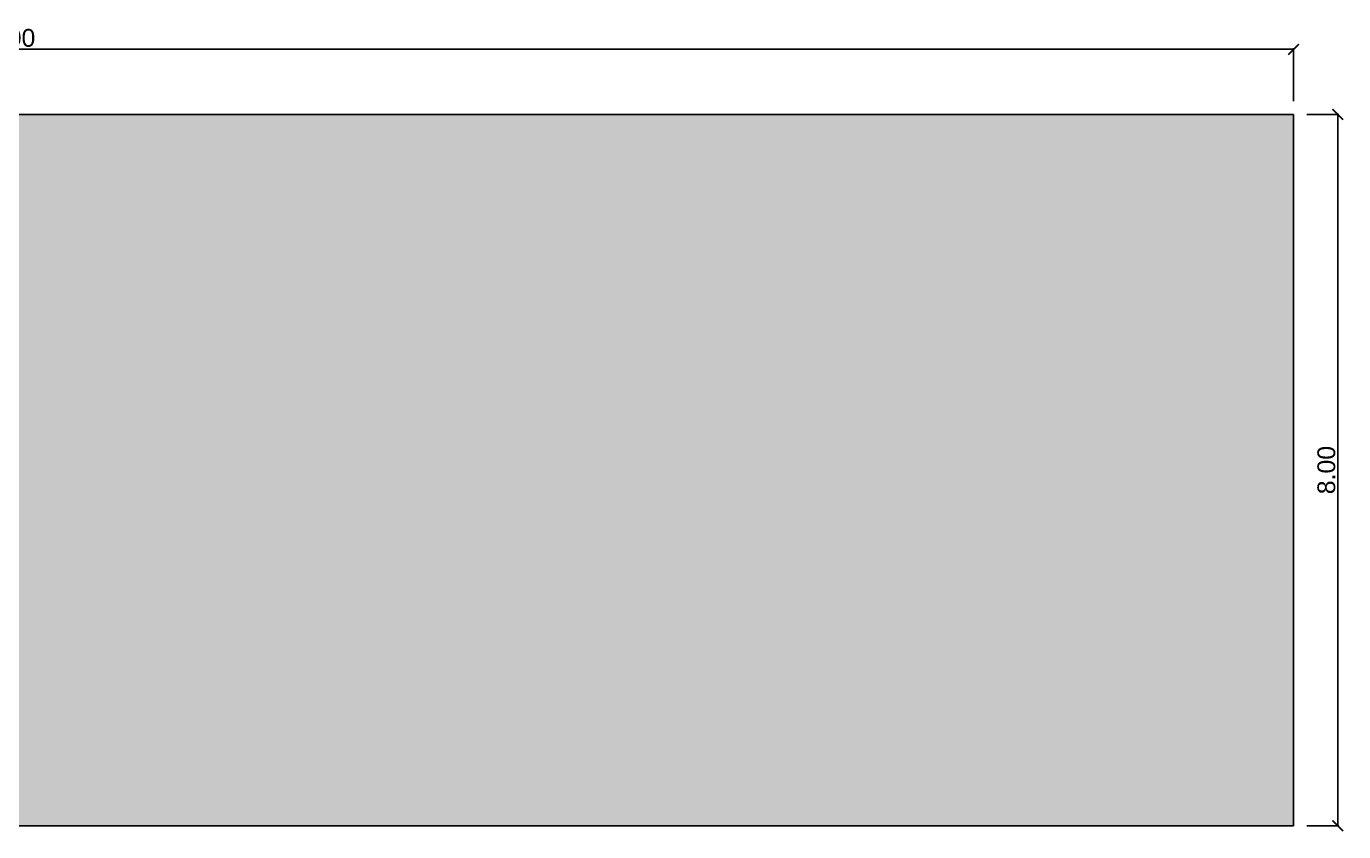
# Model space of a CAD drawing. Header units: millimetres. Extents: x 157 to 449, y 13 to 189.
# Drawn here: x 254.43 to 269.24, y 21.62 to 30.68 of the extents above; entities that cross this region are included whole.
import ezdxf

# ---------------------------------------------------------------- set-up
doc = ezdxf.new("R2010")
doc.units = ezdxf.units.MM
doc.header["$LTSCALE"] = 0.1
doc.header["$MEASUREMENT"] = 0
doc.header["$PDMODE"] = 3
doc.header["$PDSIZE"] = 0.1
doc.layers.get('DEFPOINTS').update_dxf_attribs({"color": 1})
doc.layers.add('FUNDACIONES-COTAS', color=3, linetype='Continuous')
doc.layers.add('SOMBRA', color=1, linetype='Continuous', lineweight=0)
doc.styles.add('Arial20', font='arial.ttf', dxfattribs={"height": 0.2})
doc.dimstyles.new('COTA-1-100', dxfattribs={"dimtxt": 0.2, "dimasz": 0.12, "dimexe": 0.012, "dimexo": 0.15, "dimgap": 0.025, "dimtad": 1, "dimzin": 0, "dimdsep": 46, "dimtxsty": 'Arial20', "dimblk1": 'ARCHTICK', "dimblk2": 'ARCHTICK', "dimsah": 1, "dimcen": 0.09, "dimclrd": 256, "dimclre": 256, "dimclrt": 256, "dimazin": 0, "dimtfac": 1, "dimtofl": 0, "dimtmove": 2, "dimatfit": 3, "dimldrblk": 'ARCHTICK', "dimfxl": 1, "dimtolj": 1, "dimtzin": 0, "dimarcsym": 0})

# ---------------------------------------------------------------- blocks, each defined once
blk = doc.blocks.new('_ARCHTICK')
at = {"color": 0, "linetype": 'ByBlock', "const_width": 0.15}
blk.add_lwpolyline([(-0.5, -0.5), (0.5, 0.5)], dxfattribs=at)
blk = doc.blocks.new('*D445')
at = {"layer": 'DEFPOINTS', "color": 0, "transparency": 16777216}
for p in [(268.678, 30.42), (239.678, 29.688), (268.678, 29.688)]:
    blk.add_point(p, dxfattribs=at)
at = {"layer": 'FUNDACIONES-COTAS', "lineweight": -2, "transparency": 16777216}
for p, q in [((239.678, 29.838), (239.678, 30.432)), ((239.678, 30.42), (268.678, 30.42)), ((268.678, 29.838), (268.678, 30.432))]:
    blk.add_line(p, q, dxfattribs=at)
at = {"layer": 'FUNDACIONES-COTAS', "lineweight": -2, "transparency": 16777216, "xscale": 0.12, "yscale": 0.12, "zscale": 0.12, "rotation": 180}
blk.add_blockref('_ARCHTICK', (239.678, 30.42), dxfattribs=at)
at = {"layer": 'FUNDACIONES-COTAS', "lineweight": -2, "transparency": 16777216, "xscale": 0.12, "yscale": 0.12, "zscale": 0.12}
blk.add_blockref('_ARCHTICK', (268.678, 30.42), dxfattribs=at)
at = {"layer": 'FUNDACIONES-COTAS', "transparency": 16777216, "insert": (254.178, 30.547), "char_height": 0.2, "attachment_point": 5, "style": 'Arial20'}
blk.add_mtext('\\A1;29.00', dxfattribs=at)
blk = doc.blocks.new('*D446')
at = {"layer": 'DEFPOINTS', "color": 0, "transparency": 16777216}
for p in [(268.678, 29.688), (268.678, 21.688), (269.174, 21.688)]:
    blk.add_point(p, dxfattribs=at)
at = {"layer": 'FUNDACIONES-COTAS', "lineweight": -2, "transparency": 16777216}
for p, q in [((268.828, 29.688), (269.186, 29.688)), ((269.174, 29.688), (269.174, 21.688)), ((268.828, 21.688), (269.186, 21.688))]:
    blk.add_line(p, q, dxfattribs=at)
at = {"layer": 'FUNDACIONES-COTAS', "lineweight": -2, "transparency": 16777216, "xscale": 0.12, "yscale": 0.12, "zscale": 0.12}
for p, rotation in [((269.174, 29.688), 90), ((269.174, 21.688), 270)]:
    blk.add_blockref('_ARCHTICK', p, dxfattribs=dict(at, rotation=rotation))
at = {"layer": 'FUNDACIONES-COTAS', "transparency": 16777216, "insert": (269.047, 25.688), "char_height": 0.2, "attachment_point": 5, "rotation": 90, "style": 'Arial20'}
blk.add_mtext('\\A1;8.00', dxfattribs=at)

msp = doc.modelspace()

# ---------------------------------------------------------------- hatches: boundary and pattern name
at = {"layer": 'SOMBRA', "true_color": 0xafd9aa, "transparency": 33554585}
h = msp.add_hatch(color=9, dxfattribs=at)
h.dxf.hatch_style = 1
h.paths.add_polyline_path([(268.6781, 29.6883), (239.6781, 29.6883), (239.6781, 21.6883), (268.6781, 21.6883)])

# ---------------------------------------------------------------- linework, layer by layer
at = {"layer": 'FUNDACIONES-COTAS'}
for p, q in [((239.6781, 29.6883), (268.6781, 29.6883)), ((268.6781, 29.6883), (268.6781, 21.6883)), ((268.6781, 21.6883), (239.6781, 21.6883))]:
    msp.add_line(p, q, dxfattribs=at)

# ---------------------------------------------------------------- dimensions: what is measured, and where the dimension line sits
dim = msp.add_linear_dim(base=(268.6781, 30.4196), p1=(239.6781, 29.6883), p2=(268.6781, 29.6883), dimstyle='COTA-1-100', dxfattribs=at)
dim.commit()
dim.dimension.update_dxf_attribs({"geometry": '*D445', "text_midpoint": (254.1781, 30.5467)})
dim = msp.add_linear_dim(base=(269.1745, 21.6883), p1=(268.6781, 29.6883), p2=(268.6781, 21.6883), angle=90, dimstyle='COTA-1-100', dxfattribs=at)
dim.commit()
dim.dimension.update_dxf_attribs({"geometry": '*D446', "text_midpoint": (269.0474, 25.6883)})

doc.saveas('drawing.dxf')
